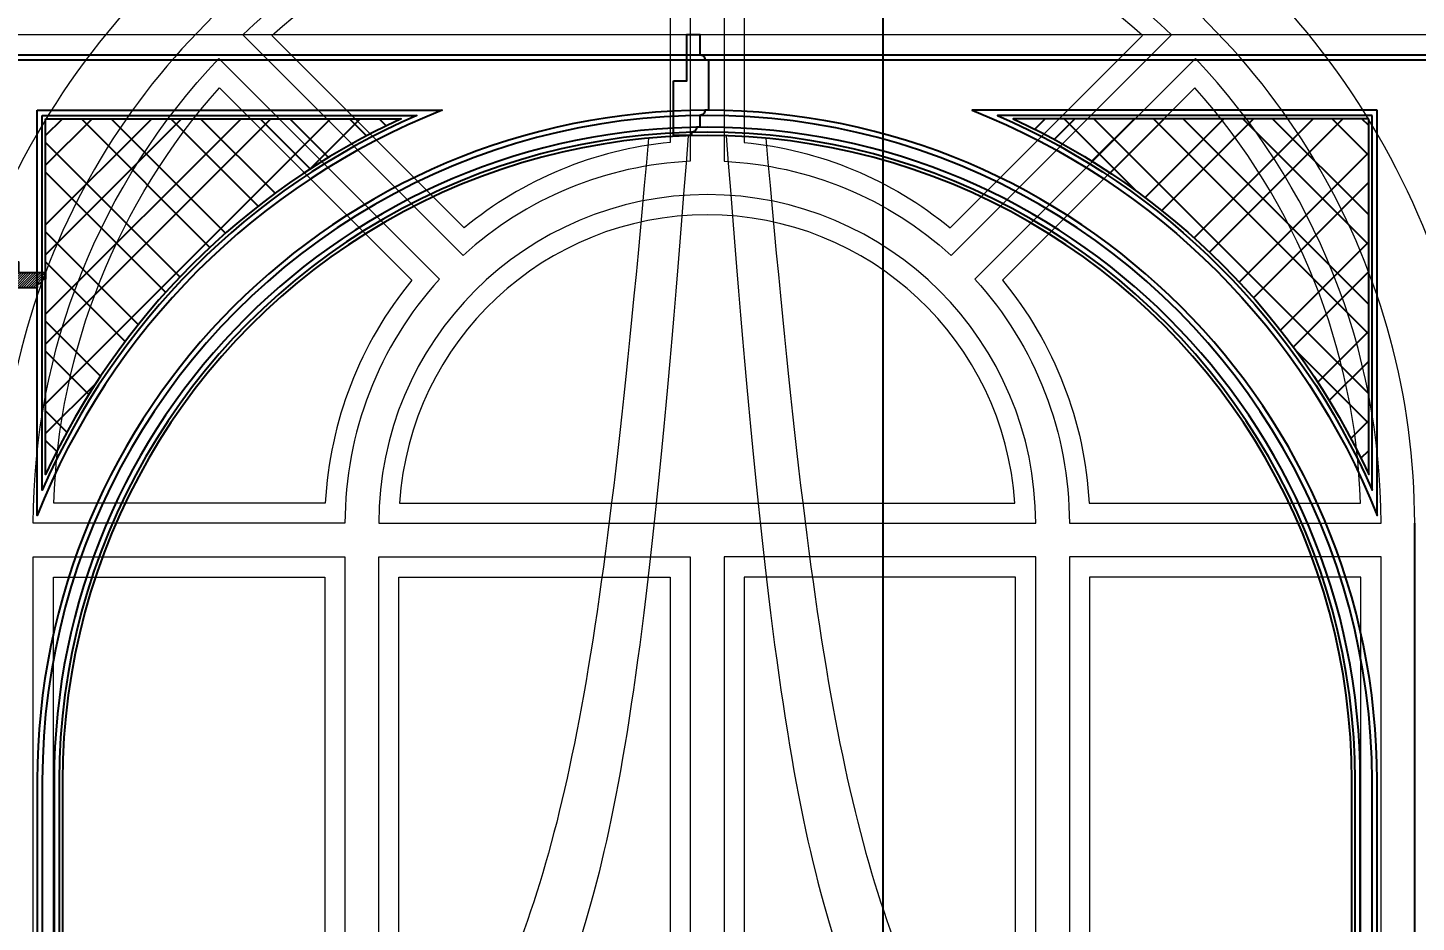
# Model space of a CAD drawing. Header units: inches. Extents: x -12478 to 399182, y -23212 to 525552.
# Drawn here: x 4442 to 6503, y 20670 to 21997 of the extents above; entities that cross this region are included whole.
import ezdxf

# ---------------------------------------------------------------- set-up
doc = ezdxf.new("R2010")
doc.units = ezdxf.units.IN
doc.header["$LTSCALE"] = 1000
doc.header["$MEASUREMENT"] = 0
for name, color, linetype in [('8', 8, 'Continuous'), ('A-DIM', 9, 'Continuous'), ('ARCH. DIM', 1, 'Continuous'), ('Layer1', 1, 'Continuous')]:
    doc.layers.add(name, color=color, linetype=linetype)
for name, color, linetype, lineweight in [('A-GLAZ', 134, 'Continuous', 18), ('Fabric', 253, 'Continuous', 0), ('GRC', 41, 'Continuous', 0), ('Wood treillis', 111, 'Continuous', 0)]:
    doc.layers.add(name, color=color, linetype=linetype, lineweight=lineweight)
doc.layers.add('Stone-GRG', color=7, linetype='Continuous', lineweight=0, true_color=0xfff2cc)
doc.styles.add('ST9', font='romans.shx', dxfattribs={"width": 0.8})
doc.dimstyles.new('DIM-20', dxfattribs={"dimscale": 1000, "dimtxt": 0.044, "dimasz": 0.035, "dimexe": 0.022, "dimexo": 0.022, "dimgap": 0.022, "dimtad": 1, "dimdec": 0, "dimzin": 0, "dimdsep": 46, "dimtxsty": 'ST9', "dimblk1": 'ARCHTICK', "dimblk2": 'ARCHTICK', "dimsah": 1, "dimcen": 0.08800000000000001, "dimdle": 0.04, "dimclrd": 256, "dimclre": 256, "dimclrt": 3, "dimadec": 0, "dimazin": 0, "dimtfac": 1, "dimtdec": 0, "dimtix": 1, "dimtofl": 0, "dimtmove": 1, "dimatfit": 3, "dimldrblk": 'CLOSED', "dimfxl": 1, "dimtolj": 1, "dimtzin": 0, "dimarcsym": 0})
pattern_1 = [(135, (0, 0), (-66.29126073623884, -66.29126073623883), []), (135, (2.706112671194974e-15, 44.19417375), (-66.29126073623884, -66.29126073623883), [])]
pattern_2 = [(45, (0, 0), (-66.29126073623883, 66.29126073623884), []), (45, (44.19417375, 0), (-66.29126073623883, 66.29126073623884), [])]

# ---------------------------------------------------------------- blocks, each defined once
blk = doc.blocks.new('_ARCHTICK')
at = {"color": 0, "linetype": 'ByBlock', "const_width": 0.15}
blk.add_lwpolyline([(-0.5, -0.5), (0.5, 0.5)], dxfattribs=at)
blk = doc.blocks.new('*D222')
at = {"layer": 'A-DIM', "lineweight": -2, "transparency": 16777216}
for p, q in [((5711.638479867706, 18822.05420349693), (5711.638479867706, 22214.12563307249)), ((5714.571611188673, 22174.12563307249), (5733.638479867706, 22174.12563307249)), ((5714.571604965343, 18862.05420349693), (5733.638479867706, 18862.05420349693))]:
    blk.add_line(p, q, dxfattribs=at)
at = {"layer": 'Defpoints', "color": 0, "transparency": 16777216}
for p in [(5692.571611188675, 22174.1256330725, 4.455532314764379e-07), (5711.638479867707, 22174.12563307249), (5692.571604965346, 18862.05420349693, 9.944884717770964e-07)]:
    blk.add_point(p, dxfattribs=at)
at = {"layer": 'A-DIM', "lineweight": -2, "transparency": 16777216, "xscale": 35, "yscale": 35, "zscale": 35}
for p, rotation in [((5711.638479867706, 22174.12563307249), 90), ((5711.638479867706, 18862.05420349693), 270)]:
    blk.add_blockref('_ARCHTICK', p, dxfattribs=dict(at, rotation=rotation))
at = {"layer": 'A-DIM', "color": 3, "transparency": 16777216, "insert": (5656.638479867708, 20518.08991828471), "char_height": 66, "attachment_point": 5, "rotation": 90.00000000000001, "style": 'ST9'}
blk.add_mtext('\\A1;3312', dxfattribs=at)
blk = doc.blocks.new('_CLOSED')
at = {"color": 0, "linetype": 'ByBlock'}
for p, q in [((-1, 0.1666666666666666), (0, 0)), ((-1, 0.1666666666666666), (-1, -0.1666666666666666)), ((0, 0), (-1, -0.1666666666666666)), ((0, 0), (-1, 0))]:
    blk.add_line(p, q, dxfattribs=at)
blk = doc.blocks.new('win-2100')
at = {"layer": 'A-GLAZ', "color": 8, "linetype": 'ByBlock', "lineweight": 0, "ltscale": 0.5, "elevation": 0.0142094016141445}
for points in [[(-25.00000004921458, 2999.687451155856), (-25.00000004921458, 2536.918289905472, 0.1748347617106542), (-361.9808942553063, 2397.336233264592), (-689.2081062999496, 2724.563445308479, -0.1859479994210225)], [(24.99999995072722, 2999.687451155856), (24.99999995072722, 2536.918289905472, -0.1748347617106542), (361.9808941568772, 2397.336233264592), (689.2081062012876, 2724.563445308595, 0.1859479994210225)], [(-55.00000004915637, 2968.439466357522), (-55.00000004921458, 2564.828513831308, 0.148901256745093), (-360.503199422179, 2438.284945302643), (-645.8992409148777, 2723.68098679476, -0.1695819405206243)], [(54.99999995066901, 2968.439466357464), (54.99999995078542, 2564.828513831366, -0.148901256745093), (360.5031993236917, 2438.284945302585), (645.899240816274, 2723.680986794643, 0.1695819405206243)], [(-724.5634453591483, 2689.208106249105), (-397.3362333146797, 2361.980894205102, 0.1868473978902309), (-537.5000000826258, 1999.99999999936), (-1000.000000049098, 1999.999999999534, -0.1924223867530203)], [(724.5634452605445, 2689.208106249222), (397.3362332162505, 2361.980894205277, -0.1868473978902309), (537.4999999840802, 1999.999999999302), (999.9999999507272, 1999.999999999534, 0.1924223867530203)], [(-723.6809868453711, 2645.899240864033), (-438.2849453529052, 2360.503199371975, 0.1602103479317552), (-566.7064937810355, 2029.999999999476), (-969.5359715324303, 2029.999999999534, -0.176224450156295)], [(723.6809867468837, 2645.89924086415), (438.2849452543014, 2360.503199372033, -0.1602103479317552), (566.7064936825482, 2029.999999999418), (969.5359714340593, 2029.999999999651, 0.176224450156295)], [(-487.5000000822765, 1999.999999999302), (487.4999999839638, 1999.999999999418, 1)], [(-456.5153338886157, 2029.999999999185), (456.5153337900119, 2029.999999999476, 0.9364417103757532)]]:
    blk.add_lwpolyline(points, format="xyb", close=True, dxfattribs=at)
at = {"layer": 'A-GLAZ', "color": 8, "linetype": 'ByBlock', "lineweight": 0, "ltscale": 0.5, "elevation": 0.0085254717729417}
for points in [[(-1000.000000049331, 1949.999999999825), (-537.5000000495638, 1949.999999999593), (-537.5000000492146, 199.5000000093132), (-1000.000000049215, 199.5000000095461)], [(-487.5000000493892, 1949.999999999767), (-25.00000004927278, 1949.999999999534), (-25.00000004927278, 199.5000000094296), (-487.5000000491564, 199.5000000094296)], [(487.4999999507854, 1950.000000000175), (24.99999995084363, 1949.999999999709), (24.99999995154212, 199.5000000094296), (487.4999999513675, 199.5000000097789)], [(999.9999999510765, 1950.000000000291), (537.4999999510765, 1950), (537.4999999515421, 199.5000000096043), (999.9999999514257, 199.5000000099535)], [(-970.0000000494474, 1919.999999999709), (-567.500000049331, 1919.999999999651), (-567.5000000492146, 229.500000009255), (-970.0000000493892, 229.5000000094878)], [(-457.5000000494474, 1919.999999999767), (-55.00000004921458, 1919.999999999651), (-55.00000004915637, 229.5000000093714), (-457.5000000490982, 229.5000000095461)], [(457.4999999507854, 1919.999999999942), (54.99999995078542, 1919.999999999709), (54.99999995154212, 229.5000000093714), (457.4999999513093, 229.5000000097207)], [(969.99999995096, 1920.000000000291), (567.4999999510183, 1919.999999999942), (567.4999999516585, 229.5000000095461), (969.9999999513675, 229.5000000097207)]]:
    blk.add_lwpolyline(points, close=True, dxfattribs=at)
at = {"layer": 'A-GLAZ', "color": 8, "linetype": 'ByBlock', "lineweight": 0, "ltscale": 0.5}
blk.add_arc((-4.915636964142323e-08, 1999.999999999302, 0.008525813344111), 1150.000000000033, 359.9999999966649, 179.9999999966649, dxfattribs=at)
at = {"layer": 'ARCH. DIM', "lineweight": 0}
blk.add_arc((-4.915636964142323e-08, 1999.999999999302, 0.008525813344111), 1050.000000000033, 359.9999999966649, 179.9999999966649, dxfattribs=at)
at = {"layer": 'Layer1', "elevation": 0.002841883502908199}
blk.add_lwpolyline([(-1050.000000049185, 2000.00000006042), (-1050.000000048633, -399.9999999904539), (1049.999999951309, -399.9999999903957), (1049.999999950873, 1999.999999938183)], dxfattribs=at)
blk = doc.blocks.new('MAK-GF10 structrual elev A')
at = {"layer": 'A-GLAZ'}
blk.add_blockref('win-2100', (5450.654370514385, 19262.05420348735, -0.002842648617597803), dxfattribs=at)
blk = doc.blocks.new('curtain elev1')
at = {"layer": 'Fabric', "lineweight": 0}
for points, knots in [([(323477.25518307, -7402.766137514227, -2.568285750955885e-07), (323411.6914903604, -8278.91511171465, -4.837266927091876e-07), (323341.9612570533, -8620.9377820066, -4.943143664e-07), (323084.8111131511, -9075.5247922969, -4.943143664e-07), (322864.4857630702, -9251.760830348387, -4.943143664e-07), (322695.0028155162, -9247.723198255015, -4.720251929e-07), (322548.9111164933, -9204.37006275868, 4.414620997375823e-07)], [407.2184744416678, 407.2184744416678, 407.2184744416678, 407.2184744416678, 756.8415233349588, 881.9374408867433, 1071.680382321919, 1265.355330691214, 1265.355330691214, 1265.355330691214, 1265.355330691214]), ([(323418.5528314246, -7406.312773580419, -2.659410018705322e-07), (323351.0581180681, -8168.887478067598, -4.81784768480867e-07), (323286.0955700848, -8542.60443614408, -4.943143664e-07), (323012.8060749365, -9025.72240239507, -4.943143664e-07), (322792.4807248555, -9201.958440446557, -4.943143664e-07), (322622.8088288701, -9197.9163069903, -4.720003437999999e-07), (322548.9111164924, -9177.208756466134, -4.729585732000001e-07), (322548.9111164924, -9177.208756466134, -4.729585732000001e-07), (322548.9111164924, -9177.208756466134, -4.729585732000001e-07), (322548.9111164924, -9177.208756466134, -4.729585732000001e-07)], [365.5152735095221, 365.5152735095221, 365.5152735095221, 365.5152735095221, 756.8415233349588, 881.9374408867433, 1071.680382321919, 1208.200708781948, 1265.782784957043, 1265.782784957043, 1265.786307466203, 1265.786307466203, 1265.786307466203, 1265.786307466203]), ([(323533.8853867783, -7402.766137514227, -2.568285750955885e-07), (323599.4490794879, -8278.91511171465, -4.837266927091876e-07), (323669.179312795, -8620.9377820066, -4.943143664e-07), (323926.3294566972, -9075.524792296903, -4.943143664e-07), (324146.6548067781, -9251.760830348394, -4.943143664e-07), (324316.1377543321, -9247.723198255022, -4.720251929e-07), (324462.229453355, -9204.370062758691, 4.414620997375823e-07)], [407.2184744416678, 407.2184744416678, 407.2184744416678, 407.2184744416678, 756.8415233349588, 881.9374408867433, 1071.680382321919, 1265.355330691214, 1265.355330691214, 1265.355330691214, 1265.355330691214]), ([(323592.5877384237, -7406.312773580419, -2.659410018705322e-07), (323660.0824517802, -8168.887478067598, -4.81784768480867e-07), (323725.0449997635, -8542.60443614408, -4.943143664e-07), (323998.3344949118, -9025.722402395073, -4.943143664e-07), (324218.6598449928, -9201.958440446564, -4.943143664e-07), (324388.3317409782, -9197.916306990308, -4.720003437999999e-07), (324462.2294533559, -9177.208756466145, -4.729585732000001e-07), (324462.2294533559, -9177.208756466145, -4.729585732000001e-07), (324462.2294533559, -9177.208756466145, -4.729585732000001e-07), (324462.2294533559, -9177.208756466145, -4.729585732000001e-07)], [365.5152735095221, 365.5152735095221, 365.5152735095221, 365.5152735095221, 756.8415233349588, 881.9374408867433, 1071.680382321919, 1208.200708781948, 1265.782784957043, 1265.782784957043, 1265.786307466203, 1265.786307466203, 1265.786307466203, 1265.786307466203])]:
    blk.add_open_spline(points, degree=3, knots=knots, dxfattribs=at)

msp = doc.modelspace()

# ---------------------------------------------------------------- hatches: boundary and pattern name
at = {"layer": 'Stone-GRG', "lineweight": 0}
h = msp.add_hatch(dxfattribs=at)
h.set_pattern_fill('ANSI31', color=253, scale=20)
h.set_pattern_definition([(45, (0, 0), (-1.767766952966369, 1.767766952966369), [])])
edge = h.paths.add_edge_path()
edge.add_line((4428.861636060209, 21633.88373350893), (4468.861607020075, 21633.88339052627))
edge.add_line((4468.861607020075, 21633.88339052627), (4468.861492606037, 21623.88373350893))
edge.add_line((4468.861492606037, 21623.88373350893), (4468.86246328886, 21623.88373350893))
edge.add_line((4468.86246328886, 21623.88373350893), (4463.861636059976, 21623.88373350893))
edge.add_arc((4456.361636060442, 21623.88373350858), 7.499999999534339, -90.00000000177869, 2.6681163944886066e-09, ccw=False)
edge.add_line((4456.361636060209, 21616.38373350905), (4456.361636060209, 21611.38373350893))
edge.add_line((4456.361636060209, 21611.38373350893), (4381.362920326405, 21611.38373350893))
edge.add_line((4381.362920326405, 21611.38373350893), (4381.362920326405, 21616.38373350911))
edge.add_arc((4381.362920326191, 21623.88373350889), 7.499999999785359, 179.9999999996943, 270.00000000163976, ccw=False)
edge.add_line((4373.862920326405, 21623.88373350893), (4368.862920326405, 21623.88373350893))
edge.add_line((4368.862920326405, 21623.88373350893), (4368.86315359966, 21633.88373350893))
edge.add_line((4368.86315359966, 21633.88373350893), (4408.862920326405, 21633.88373350893))
edge.add_line((4408.862920326405, 21633.88373350893), (4408.862920326405, 21649.98340681876))
edge.add_line((4408.862920326405, 21649.98340681876), (4428.861636060209, 21649.98340681876))
edge.add_line((4428.861636060209, 21649.98340681876), (4428.861498012389, 21633.88373351012))
at = {"layer": 'Wood treillis', "lineweight": -2}
h = msp.add_hatch(dxfattribs=at)
h.set_pattern_fill('ANSI32', color=256, scale=250, angle=90)
h.set_pattern_definition(pattern_1)
edge = h.paths.add_edge_path()
edge.add_line((4468.861641919609, 21862.0546314387), (4996.425869790407, 21862.0546314387))
edge.add_line((4468.861641919609, 21334.33673531208), (4468.861641919609, 21862.0546314387))
edge.add_arc((5450.654370465203, 20880.39414910835), 1081.656522836309, 114.8306629483187, 155.1860236651307)
h = msp.add_hatch(dxfattribs=at)
h.set_pattern_fill('ANSI32', color=256, scale=250)
h.set_pattern_definition(pattern_2)
edge = h.paths.add_edge_path()
edge.add_line((4468.861641919609, 21862.0546314387), (4996.425869790407, 21862.0546314387))
edge.add_line((4468.861641919609, 21334.33673531208), (4468.861641919609, 21862.0546314387))
edge.add_arc((5450.654370465203, 20880.39414910835), 1081.656522836309, 114.8306629483187, 155.1860236651307)
h = msp.add_hatch(dxfattribs=at)
h.set_pattern_fill('ANSI32', color=256, scale=250, angle=90)
h.set_pattern_definition(pattern_1)
edge = h.paths.add_edge_path()
edge.add_line((6432.447099010577, 21862.0546314387), (5904.882871139779, 21862.0546314387))
edge.add_line((6432.447099010577, 21334.33673531208), (6432.447099010577, 21862.0546314387))
edge.add_arc((5450.654370464983, 20880.39414910835), 1081.656522836309, 24.813976334869324, 65.16933705168128, ccw=False)
h = msp.add_hatch(dxfattribs=at)
h.set_pattern_fill('ANSI32', color=256, scale=250)
h.set_pattern_definition(pattern_2)
edge = h.paths.add_edge_path()
edge.add_line((6432.447099010577, 21862.0546314387), (5904.882871139779, 21862.0546314387))
edge.add_line((6432.447099010577, 21334.33673531208), (6432.447099010577, 21862.0546314387))
edge.add_arc((5450.654370464983, 20880.39414910835), 1081.656522836309, 24.813976334869324, 65.16933705168128, ccw=False)

# ---------------------------------------------------------------- linework, layer by layer
at = {"layer": 'GRC', "lineweight": 0}
msp.add_line((3377.564659615338, 21987.05450031074, -1.314049929903922e-06), (12727.20832603594, 21987.05450031074, -2.868144229803373e-06), dxfattribs=at)
at = {"layer": 'Wood treillis', "color": 0, "lineweight": -2, "elevation": -1.466518336033711e-07}
msp.add_lwpolyline([(5400.641872076422, 21918.29878001812), (5420.641872076094, 21918.29878001812), (5420.64187207627, 21987.05438367428), (5439.876346561637, 21987.05461694753), (5439.876346561457, 21957.05330854986, -0.4142135623830401), (5447.376346561283, 21949.55330854986), (5452.376346561457, 21949.55330854986), (5452.376346561457, 21874.55459281606), (5447.376346561341, 21874.55459281606, -0.4142135623958266), (5439.876346561457, 21867.05459281629), (5439.876346561457, 21862.05376558741), (5439.876346561457, 21862.05376558741), (5439.876346561457, 21849.55331757773), (5434.876346561341, 21849.55331757773, -0.4142135623961107), (5427.376346561457, 21842.05331757797), (5427.376346561457, 21837.05331757797), (5400.64187207642, 21837.05331757793)], format="xyb", close=True, dxfattribs=at)
at = {"layer": 'Wood treillis', "lineweight": -2, "elevation": -1.706671812003658e-06}
for points in [[(3404.139594615992, 21957.0532268568), (8050.654371446349, 21957.05322685681)], [(3411.639594629465, 21949.55322514042), (8050.654371446348, 21949.55322514037)]]:
    msp.add_lwpolyline(points, dxfattribs=at)
at = {"layer": 'Wood treillis', "lineweight": -2}
for points, elevation in [([(4456.361636060209, 21874.5546372981), (5057.276282203743, 21874.55459281606, 0.2072856370031059), (4456.361636060209, 21273.43774270406), (4456.361636060209, 21874.5546372981)], -1.706671812003658e-06), ([(6444.816343892998, 19042.05213044896), (6444.816343953398, 20880.39414909906, 1), (4456.49239697701, 20880.3941491196), (4456.49239703737, 19042.05213044896)], -1.466518335657696e-07), ([(6437.317334710636, 19042.05214661922), (6437.316343953631, 20880.39414909931, 1), (4463.992396976777, 20880.39414911952), (4463.992397037137, 19042.05213044896)], -1.466518335657696e-07), ([(6444.947104869977, 21874.5546372981), (5844.032458726443, 21874.55459281606, -0.2072856370031059), (6444.947104869977, 21273.43774270406), (6444.947104869977, 21874.5546372981)], -1.706671812003658e-06), ([(6419.813538863221, 19042.05213044896), (6419.813538923621, 20880.39414909988, 1), (4481.495202006787, 20880.39414911935), (4481.495202067147, 19042.05213044896)], -1.466518335657696e-07), ([(6412.313538863454, 19042.05213044896), (6412.313538923854, 20880.39414910013, 1), (4488.995202006554, 20880.39414911927), (4488.995202066914, 19042.05213044896)], -1.466518335657696e-07), ([(6407.313538863454, 19042.05213044896), (6407.313538923854, 20880.39414910029, 1.000000000019895), (4493.995202006554, 20880.39414911933), (4493.995202066914, 19042.05213044896)], -1.466518335657696e-07)]:
    msp.add_lwpolyline(points, format="xyb", dxfattribs=dict(at, elevation=elevation))
at = {"layer": 'Wood treillis', "lineweight": -2, "elevation": -1.706671812003658e-06}
for points in [[(4463.861640445069, 21867.05463235806), (5019.729635759432, 21867.05459121055, 0.1890916922953619), (4463.861640445069, 21311.01586589677)], [(4468.861601822658, 21862.05467061035), (4996.419673120561, 21862.05463155845, 0.1779235212285222), (4468.861601822657, 21334.34284942262)], [(6437.447100485117, 21867.05463235806), (5881.579105170754, 21867.05459121055, -0.1890916922953619), (6437.447100485117, 21311.01586589677)], [(6432.447139107529, 21862.05467061035), (5904.889067809625, 21862.05463155845, -0.1779235212285222), (6432.447139107529, 21334.34284942262)]]:
    msp.add_lwpolyline(points, format="xyb", close=True, dxfattribs=at)
at = {"layer": 'Wood treillis', "color": 0, "lineweight": -2, "elevation": -1.706671812003658e-06}
msp.add_lwpolyline([(4428.861636060209, 21633.88373350893), (4468.861607020075, 21633.88339052627), (4468.861492606037, 21623.88373350893), (4468.86246328886, 21623.88373350893), (4468.86246328886, 21623.88373350893), (4463.861636059976, 21623.88373350893, -0.4142135623958266), (4456.361636060209, 21616.38373350905), (4456.361636060209, 21611.38373350893), (4381.362920326405, 21611.38373350893), (4381.362920326405, 21616.38373350911, -0.4142135623830401), (4373.862920326405, 21623.88373350893), (4368.862920326405, 21623.88373350893), (4368.86315359966, 21633.88373350893), (4408.862920326405, 21633.88373350893), (4408.862920326405, 21649.98340681876), (4428.861636060209, 21649.98340681876), (4428.861498012389, 21633.88373351012)], format="xyb", dxfattribs=at)

# ---------------------------------------------------------------- block references
msp.add_blockref('curtain elev1', (-318054.9159144589, 29239.40032952094, -5.881139333033519e-07))
at = {"layer": '8', "color": 2}
msp.add_blockref('MAK-GF10 structrual elev A', (0, 0), dxfattribs=at)

# ---------------------------------------------------------------- dimensions: what is measured, and where the dimension line sits
at = {"layer": 'A-DIM'}
dim = msp.add_linear_dim(base=(5711.638479867707, 22174.12563307249, -1.759603161380624e-06), p1=(5692.571604965344, 18862.05420349693, -7.651146896035278e-07), p2=(5692.571611188674, 22174.12563307249, -1.314049929904186e-06), angle=90, dimstyle='DIM-20', override={"dimtxt": 0.066}, dxfattribs=at)
dim.commit()
dim.dimension.update_dxf_attribs({"geometry": '*D222', "text_midpoint": (5656.638479867708, 20518.08991828471, -1.759603161380624e-06)})

doc.saveas('drawing.dxf')
